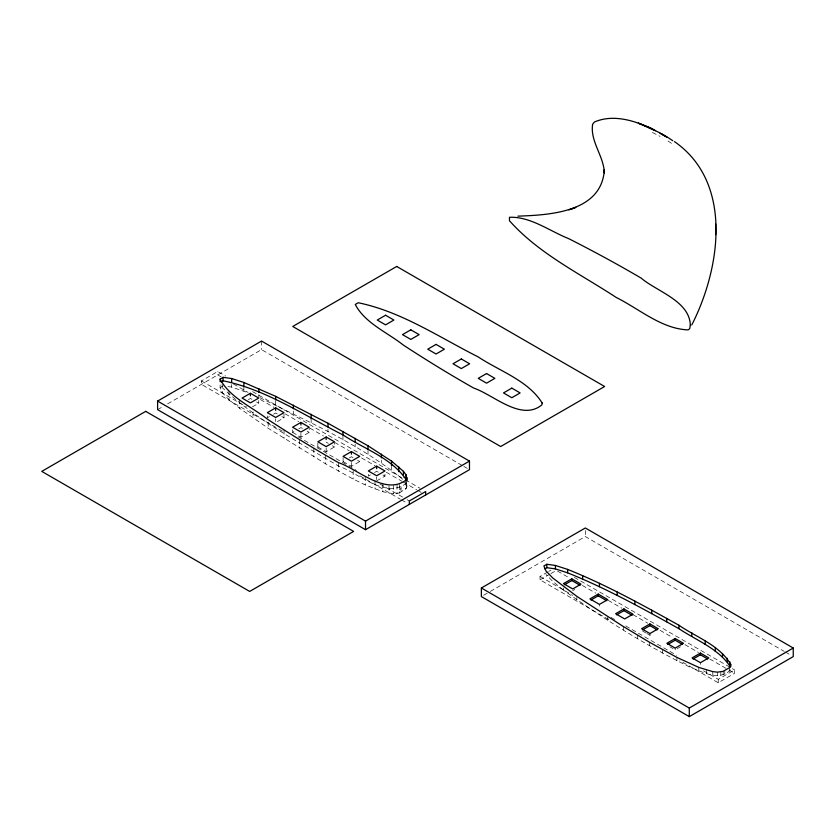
<?xml version="1.0" encoding="UTF-8"?>
<svg xmlns="http://www.w3.org/2000/svg" width="835" height="835" viewBox="0 0 835 835"><rect width="100%" height="100%" fill="white"/><g stroke="black" fill="none" stroke-linecap="round" stroke-linejoin="round"><path stroke-width="0.63" stroke-dasharray="4.17 3.13" d="M399.412 484.404L399.412 492.974L393.661 493.819L382.889 491.763L365.198 484.895L353.163 479.06L325.723 463.884L268.181 428.251L239.645 408.294L229.009 399.641L222.162 392.575L220.116 387.638L220.116 381.511M730.458 669.858C719.029 682.038 701.369 671.33 688.969 666.674C644.975 644.954 603.298 618.589 563.416 590.074L563.416 586.64M607.807 620.269L607.807 616.835M649.494 645.664L649.494 642.24M662.468 653.095L662.468 649.661M676.934 660.84L676.934 657.416M706.65 673.542L706.65 670.108M720.814 675.421L720.814 671.998M399.412 492.974L406.687 488.068L407 482.254M406.687 482.922C386.052 499.81 358.288 472.725 338.697 466.17C298.972 442.237 257.044 420.182 223.018 388.317M282.324 431.079L201.402 384.361L201.402 380.927L217.747 371.491L225.607 376.032M157.596 409.651L163.18 406.426M167.658 403.848L261.553 349.625L462.736 465.784M220.116 387.638L223.091 385.927M248.339 399.621L250.416 398.42L252.494 399.621M252.494 406.822L258.735 403.221L258.735 400.643M269.423 416.592L267.346 417.792L267.346 415.225M273.588 414.191L275.665 412.991L277.742 414.191M283.983 413.941L283.983 417.792L275.665 422.604L275.665 418.742M292.594 429.806L292.594 432.373L294.671 431.173M298.836 428.772L300.913 427.572L302.99 428.772M292.594 432.373L300.913 437.175L309.232 432.373L309.232 428.512M317.843 443.093L317.843 446.955L319.92 445.754M317.843 446.955L326.161 451.756L334.48 446.955L334.48 443.093M343.091 457.674L343.091 461.525L345.168 460.325M349.333 457.924L351.41 456.724L353.487 457.924M343.091 461.525L351.41 466.327L359.728 461.525L359.728 458.958M370.416 474.906L368.339 476.107L368.339 472.245M374.581 472.506L376.658 471.305L378.735 472.506M376.658 480.908L384.977 476.107L384.977 473.529M399.412 489.55L401.019 488.621M483.601 595.282L489.185 592.057M490.302 591.41L585.325 536.561L784.263 651.404M608.83 619.58L540.026 579.855L540.026 576.432L547.656 572.027M548.741 571.401L550.923 570.138M540.026 579.855L549.827 574.198M550.923 573.572L556.36 570.43M572.706 590.658L574.783 589.458M646.812 633.452L649.933 635.247L653.053 633.452M677.258 648.628L680.379 646.822M703.581 670.86L718.246 679.325L734.581 669.889L734.581 673.323L718.246 682.748L679.899 660.61M227.976 386.595L231.65 387.106L247.337 392.481M259.988 397.711C309.117 422.218 360.866 444.679 403.43 479.895L403.43 477.443M652.427 132.452L660.005 136.355M668.052 141L672.77 144.236M463.863 466.431L467.235 468.372M785.38 652.062L791.006 655.298M252.587 391.615L404.317 479.207M405.434 479.864L420.047 488.298M574.407 577.413L734.581 669.889M221.118 376.867L217.747 374.925L217.747 371.491M233.476 384.006L248.089 392.44M260.457 399.579L273.943 407.365M285.184 413.857L298.669 421.644M309.9 428.136L323.395 435.922M334.626 442.404L349.239 450.848M361.607 457.987L375.092 465.773M386.334 472.255L402.063 481.346M403.19 481.993L416.675 489.78M417.803 490.427L421.174 492.368M557.488 571.077L569.898 578.237M582.308 585.408L595.846 593.215M608.256 600.386L621.783 608.193M633.066 614.706L647.73 623.171M660.141 630.341L672.551 637.502M684.951 644.662L698.488 652.479M709.771 658.992L727.817 669.409M728.945 670.067L734.581 673.323M256.658 402.021L258.735 403.221M281.906 416.592L283.983 417.792M307.155 431.173L309.232 432.373M326.161 442.153L328.238 443.354M332.403 445.754L334.48 446.955M357.651 460.325L359.728 461.525M382.9 474.906L384.977 476.107M642.658 631.051L645.768 632.846M669.983 646.822L673.104 648.628M201.402 380.927L246.367 406.885M298.064 436.736L356.503 470.47M380.113 484.102L402.585 497.075M407.083 499.674L409.327 500.969M540.026 576.432L572.737 595.313M611.095 617.451L615.604 620.061M625.749 625.926L676.517 655.224M359.875 475.846L400.341 499.205M401.468 499.862L407.083 503.108M563.416 590.074L552.78 581.421L545.933 574.365M406.05 483.434L407 486.116M729.31 667.791L729.31 671.215M724.79 670.401L724.79 673.835M723.183 671.33L723.183 674.764M718.246 679.325L718.246 682.748M717.422 672.165L717.422 675.598M712.787 671.622L712.787 675.056M700.429 662.687L700.429 664.399M698.791 667.395L698.791 670.829M675.181 648.106L675.181 649.828M649.933 633.535L649.933 635.247M637.606 635.184L637.606 638.618M623.369 626.542L623.369 629.976M599.436 604.383L599.436 606.095M585.325 530.434L585.325 536.561M576.818 597.495L576.818 599.791M406.687 479.499L406.687 488.068M405.539 480.866L405.539 489.435M401.019 486.909L401.019 492.045M397.042 485.062L397.042 493.642M393.661 485.239L393.661 493.819M391.542 467.109L391.542 469.688M389.016 485.918L389.016 493.266M382.889 483.183L382.889 491.763M381.438 460.168L381.438 462.736M376.658 477.046L376.658 479.624M375.019 480.469L375.019 489.049M368.016 450.524L368.016 454.386M365.198 476.315L365.198 484.895M355.157 444.324L355.157 446.892M353.163 470.491L353.163 479.06M351.41 462.475L351.41 466.327M342.945 436.173L342.945 440.035M338.697 462.736L338.697 471.316M327.967 429.242L327.967 431.81M326.161 447.894L326.161 451.756M325.723 455.315L325.723 463.884M313.835 448.259L313.835 456.839M311.152 420.255L311.152 422.834M300.913 433.313L300.913 437.175M299.598 439.617L299.598 448.197M293.419 411.102L293.419 413.669M284.046 429.91L284.046 438.49M275.686 401.259L275.686 404.933M268.181 422.124L268.181 428.251M261.553 341.056L261.553 349.625M258.86 394.631L258.86 397.199M253.047 411.885L253.047 418.001M243.872 387.2L243.872 391.062M239.645 399.714L239.645 408.294M231.65 384.528L231.65 387.106M229.009 391.062L229.009 399.641M222.162 384.006L222.162 392.575"/><path stroke-width="1.25" d="M730.448 667.008C718.831 648.722 696.38 640.403 678.918 628.682C642.679 608.475 606.22 588.289 567.643 572.841L567.643 569.407L555.411 565.462L546.862 564.272L543.888 565.994L545.933 570.931L552.78 577.997L576.818 596.357L623.369 626.542L649.494 642.24L676.934 657.416L698.791 667.395L712.787 671.622L717.422 672.165L723.183 671.33L729.31 667.791L730.761 664.472C719.885 645.34 696.38 637.272 678.918 625.248C642.679 605.041 606.22 584.865 567.643 569.407M582.632 578.979L582.632 575.555M599.457 586.713L599.457 583.289M617.19 595.459L617.19 592.025M691.787 636.166L691.787 632.732M705.21 644.516L705.21 641.092M722.505 657.135L722.505 653.711M727.202 661.675L727.202 658.251M730.761 666.758L730.761 664.472M691.777 324.951C720.25 269.173 733.725 182.771 674.492 141.626M407 477.547L406.687 479.499C386.052 496.376 358.288 469.301 338.697 462.736C314.722 449.167 291.258 434.722 268.181 419.671C252.306 407.094 229.698 397.606 220.116 379.069L223.091 377.347L231.65 378.526L243.872 382.482L275.686 396.364L327.967 423.241L368.016 445.806L391.542 461.108L403.43 471.326L406.05 474.864L407 479.989M157.596 401.082L261.553 341.056L469.479 461.097L469.479 469.677L365.521 529.693L157.596 409.651L157.596 401.082L365.521 521.123L469.479 461.097M221.108 381.929L223.091 380.781C266.156 389.59 304.076 415.308 342.945 434.889C364.436 449.157 392.857 458.446 407 480.97M250.416 393.275L242.098 398.076L250.416 402.877L258.735 398.076L250.416 393.275L250.416 395.842M275.665 407.856L267.346 412.657L275.665 417.458L283.983 412.657L275.665 407.856L275.665 410.423M300.913 422.427L292.594 427.228L300.913 432.029L309.232 427.228L300.913 422.427L300.913 425.005M326.161 437.008L317.843 441.809L326.161 446.61L334.48 441.809L326.161 437.008L326.161 439.575M351.41 451.578L343.091 456.38L351.41 461.181L359.728 456.38L351.41 451.578L351.41 454.156M376.658 466.16L368.339 470.961L376.658 475.762L384.977 470.961L376.658 466.16L376.658 468.727M481.367 588.007L585.325 527.981L793.25 648.023L793.25 656.602L689.292 716.618L481.367 596.576L481.367 588.007L689.292 708.049L793.25 648.023M544.879 568.854L546.862 567.706L555.411 568.885L567.643 572.841M571.808 578.832L563.489 583.634L572.706 588.946L581.014 584.145L571.808 578.832L571.808 580.544L579.991 585.272M564.533 584.74L571.808 580.544M598.246 594.092L589.928 598.893L599.436 604.383L607.755 599.582L598.246 594.092L598.246 595.804L606.69 600.689M590.971 600.01L598.246 595.804M623.943 608.924L615.625 613.725L624.684 618.954L633.003 614.153L623.943 608.924L623.943 610.635L631.991 615.291M616.658 614.842L623.943 610.635M649.933 623.933L641.614 628.734L649.933 633.535L658.251 628.734L649.933 623.933L649.933 625.645L657.208 629.851M642.658 629.851L649.933 625.645M675.181 638.504L666.862 643.305L675.181 648.106L683.5 643.305L675.181 638.504L675.181 640.226L682.456 644.422M667.906 644.422L675.181 640.226M700.429 653.085L692.111 657.886L700.429 662.687L708.748 657.886L700.429 653.085L700.429 654.797L707.704 659.003M693.144 659.003L700.429 654.797M517.919 216.14C550.411 215.033 601.858 212.09 604.373 169.609L604.373 173.033C603.841 156.009 590.032 141.543 592.61 124.311L594.363 122.035C613.036 113.894 634.349 120.501 651.843 128.736M571.891 208.886L575.816 207.393L568.833 209.919M655.548 130.698L638.305 123.121L649.734 127.703L654.108 129.895L647.292 126.784L660.005 132.922M659.796 133.005L666.852 136.982M661.007 133.788L667.301 137.41M660.996 133.496L666.894 136.898M668.052 137.577L672.77 140.708M715.647 224.02L715.658 234.687M729.821 661.79L729.821 665.224M715.303 648.033L715.303 651.467M689.292 708.049L689.292 716.618M678.918 625.248L678.918 628.682M666.706 618.38L666.706 621.814M651.738 610.166L651.738 613.6M634.924 601.179L634.924 604.613M555.411 565.462L555.411 568.885M546.862 564.272L546.862 567.706M425.673 494.967L425.673 491.544L409.327 500.969L409.327 504.403M406.05 474.864L406.05 478.538M403.43 471.326L403.43 475M398.733 466.786L398.733 471.681M391.542 461.108L391.542 466.014M381.438 454.167L381.438 457.841M368.016 445.806L368.016 449.48M365.521 521.123L365.521 529.693M355.157 438.323L355.157 441.997M342.945 431.455L342.945 435.129M327.967 423.241L327.967 426.915M311.152 414.254L311.152 419.16M293.419 405.1L293.419 408.774M275.686 396.364L275.686 400.038M258.86 388.63L258.86 392.304M243.872 382.482L243.872 386.156M231.65 378.526L231.65 382.211M223.091 377.347L223.091 381.021M220.116 379.069L220.116 381.511M690.336 325.159L689.72 328.656L688.186 329.898C661.602 328.917 639.349 308.95 616.24 297.469C579.855 273.598 538.627 253.621 509.465 220.732L509.465 217.298C530.308 216.317 549.827 231.159 568.656 238.622C593.226 251.074 617.472 264.184 641.217 278.149C656.686 291.415 689.564 300.924 690.336 325.159M542.145 402.94L541.842 404.902C521.197 421.779 493.433 394.694 473.852 388.139C449.877 374.571 426.403 360.125 403.336 345.074C387.461 332.497 364.843 323.009 355.272 304.462L358.246 302.75C401.311 311.559 439.231 337.277 478.09 356.858C499.58 371.126 528.012 380.416 542.145 402.94M145.707 411.363L41.75 471.389L249.675 591.43L353.633 531.415L145.707 411.363M396.708 266.459L292.741 326.475L500.666 446.527L604.634 386.501L396.708 266.459M385.572 315.244L377.253 320.045L385.572 324.846L393.89 320.045L385.572 315.244M410.82 329.825L402.501 334.626L410.82 339.427L419.139 334.626L410.82 329.825M436.068 344.396L427.75 349.197L436.068 353.998L444.377 349.197L436.068 344.396M461.317 358.977L452.998 363.778L461.317 368.579L469.625 363.778L461.317 358.977M486.565 373.548L478.246 378.359L486.565 383.161L494.873 378.359L486.565 373.548M511.813 388.129L503.495 392.93L511.813 397.731L520.121 392.93L511.813 388.129"/></g></svg>
